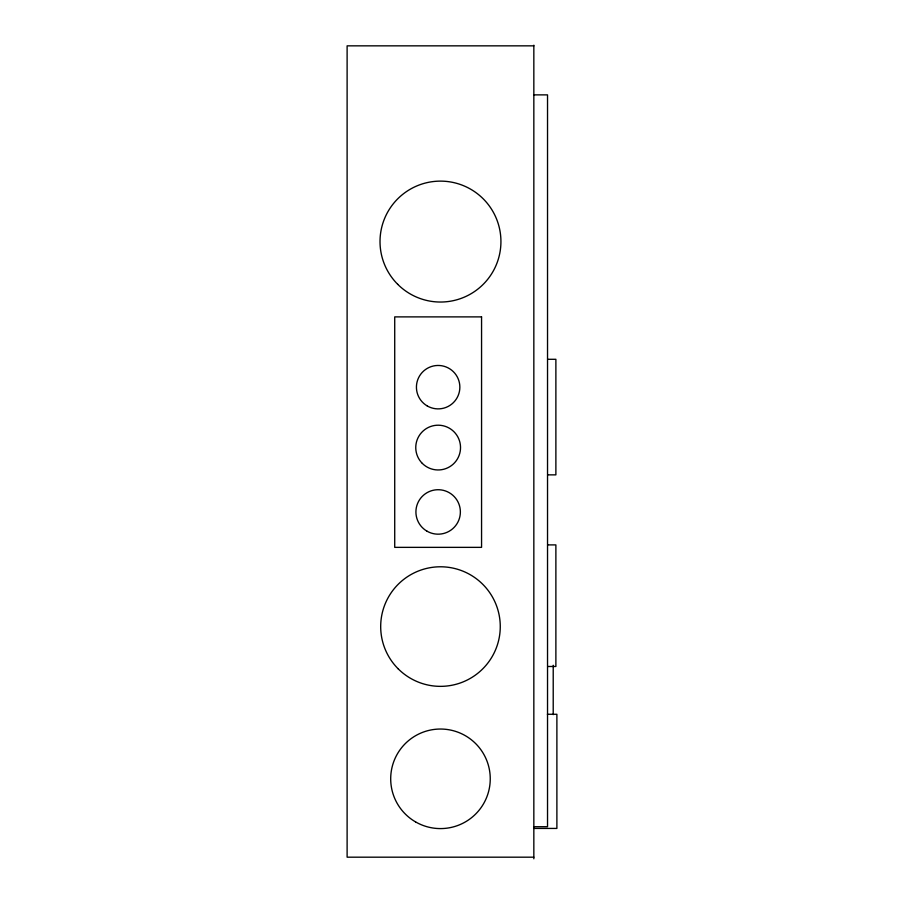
<?xml version="1.0" encoding="UTF-8"?>
<svg xmlns="http://www.w3.org/2000/svg" width="904" height="904" viewBox="0 0 904 904"><rect width="100%" height="100%" fill="white"/><g stroke="black" fill="none" stroke-linecap="round" stroke-linejoin="round"><path stroke-width="1.36" d="M533.835 45.844L347.113 45.844L347.113 857.184L533.835 857.184M533.835 94.875L547.53 94.875L547.53 826.719L533.835 826.719M547.609 359.295L555.881 359.295L555.881 474.86L547.609 474.86M547.609 544.897L555.881 544.897L555.881 666.485L547.609 666.485M547.395 714.273L556.887 714.273L556.887 828.426L533.835 828.426M553.214 665.276L553.214 714.646M533.835 45.2L533.835 858.8M481.561 316.886L394.72 316.886L394.72 547.361L481.561 547.361L481.561 316.886M397.726 284.331A60.455 60.455 0 0 0 498.872 257.222A60.455 60.455 0 0 0 424.823 183.184A60.455 60.455 0 0 0 397.726 284.331M427.027 531.202A22.238 22.238 0 0 0 460.373 511.946A22.238 22.238 0 0 0 427.027 492.691A22.238 22.238 0 0 0 427.027 531.202M427.287 405.975A21.707 21.707 0 0 0 459.853 387.172A21.707 21.707 0 0 0 427.287 368.369A21.707 21.707 0 0 0 427.287 405.975M398.201 668.847A59.788 59.788 0 0 0 498.228 642.043A59.788 59.788 0 0 0 425.004 568.819A59.788 59.788 0 0 0 398.201 668.847M415.591 821.917A49.765 49.765 0 0 0 490.25 778.807A49.765 49.765 0 0 0 415.591 735.709A49.765 49.765 0 0 0 415.591 821.917M422.315 463.402A22.374 22.374 0 0 0 459.763 453.367A22.374 22.374 0 0 0 432.349 425.965A22.374 22.374 0 0 0 422.315 463.402"/></g></svg>
